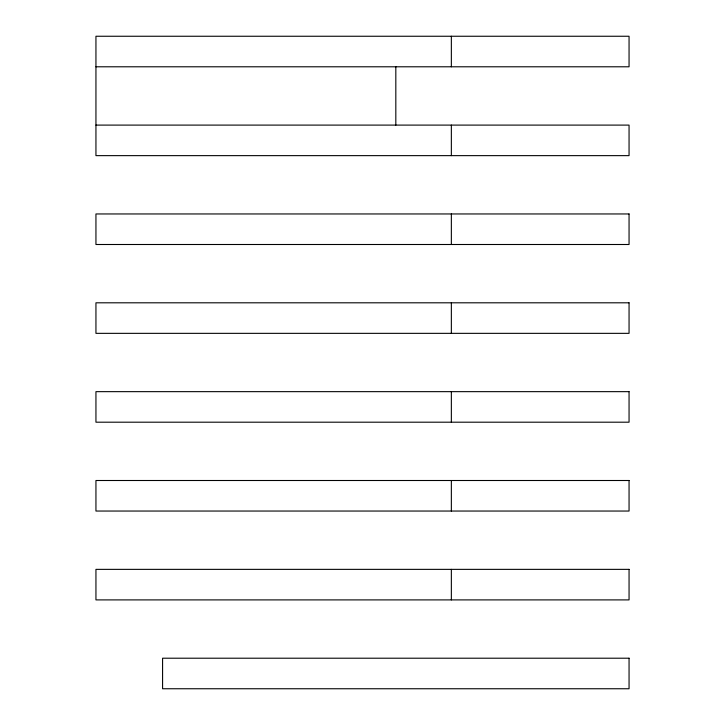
<?xml version="1.0" encoding="UTF-8"?>
<svg xmlns="http://www.w3.org/2000/svg" width="725" height="725" viewBox="0 0 725 725"><rect width="100%" height="100%" fill="white"/><g stroke="black" fill="none" stroke-linecap="round" stroke-linejoin="round"><path stroke-width="1.09" d="M95.945 66.791L629.055 66.791L629.055 36.25L95.945 36.25L95.945 155.639L629.055 155.639L629.055 125.099L95.945 125.099M451.349 36.25L451.349 66.791M451.349 125.099L451.349 155.639M451.349 213.957L451.349 244.497M451.349 302.805L451.349 333.346M451.349 391.654L451.349 422.195M451.349 480.503L451.349 511.043M451.349 569.361L451.349 599.901M395.823 66.618L395.823 125.099M629.055 213.957L95.945 213.957L95.945 244.497L629.055 244.497L629.055 213.957M629.055 302.805L95.945 302.805L95.945 333.346L629.055 333.346L629.055 302.805M629.055 391.654L95.945 391.654L95.945 422.195L629.055 422.195L629.055 391.654M629.055 480.503L95.945 480.503L95.945 511.043L629.055 511.043L629.055 480.503M629.055 569.361L95.945 569.361L95.945 599.901L629.055 599.901L629.055 569.361M629.055 658.209L162.581 658.209L162.581 688.75L629.055 688.75L629.055 658.209"/></g></svg>
